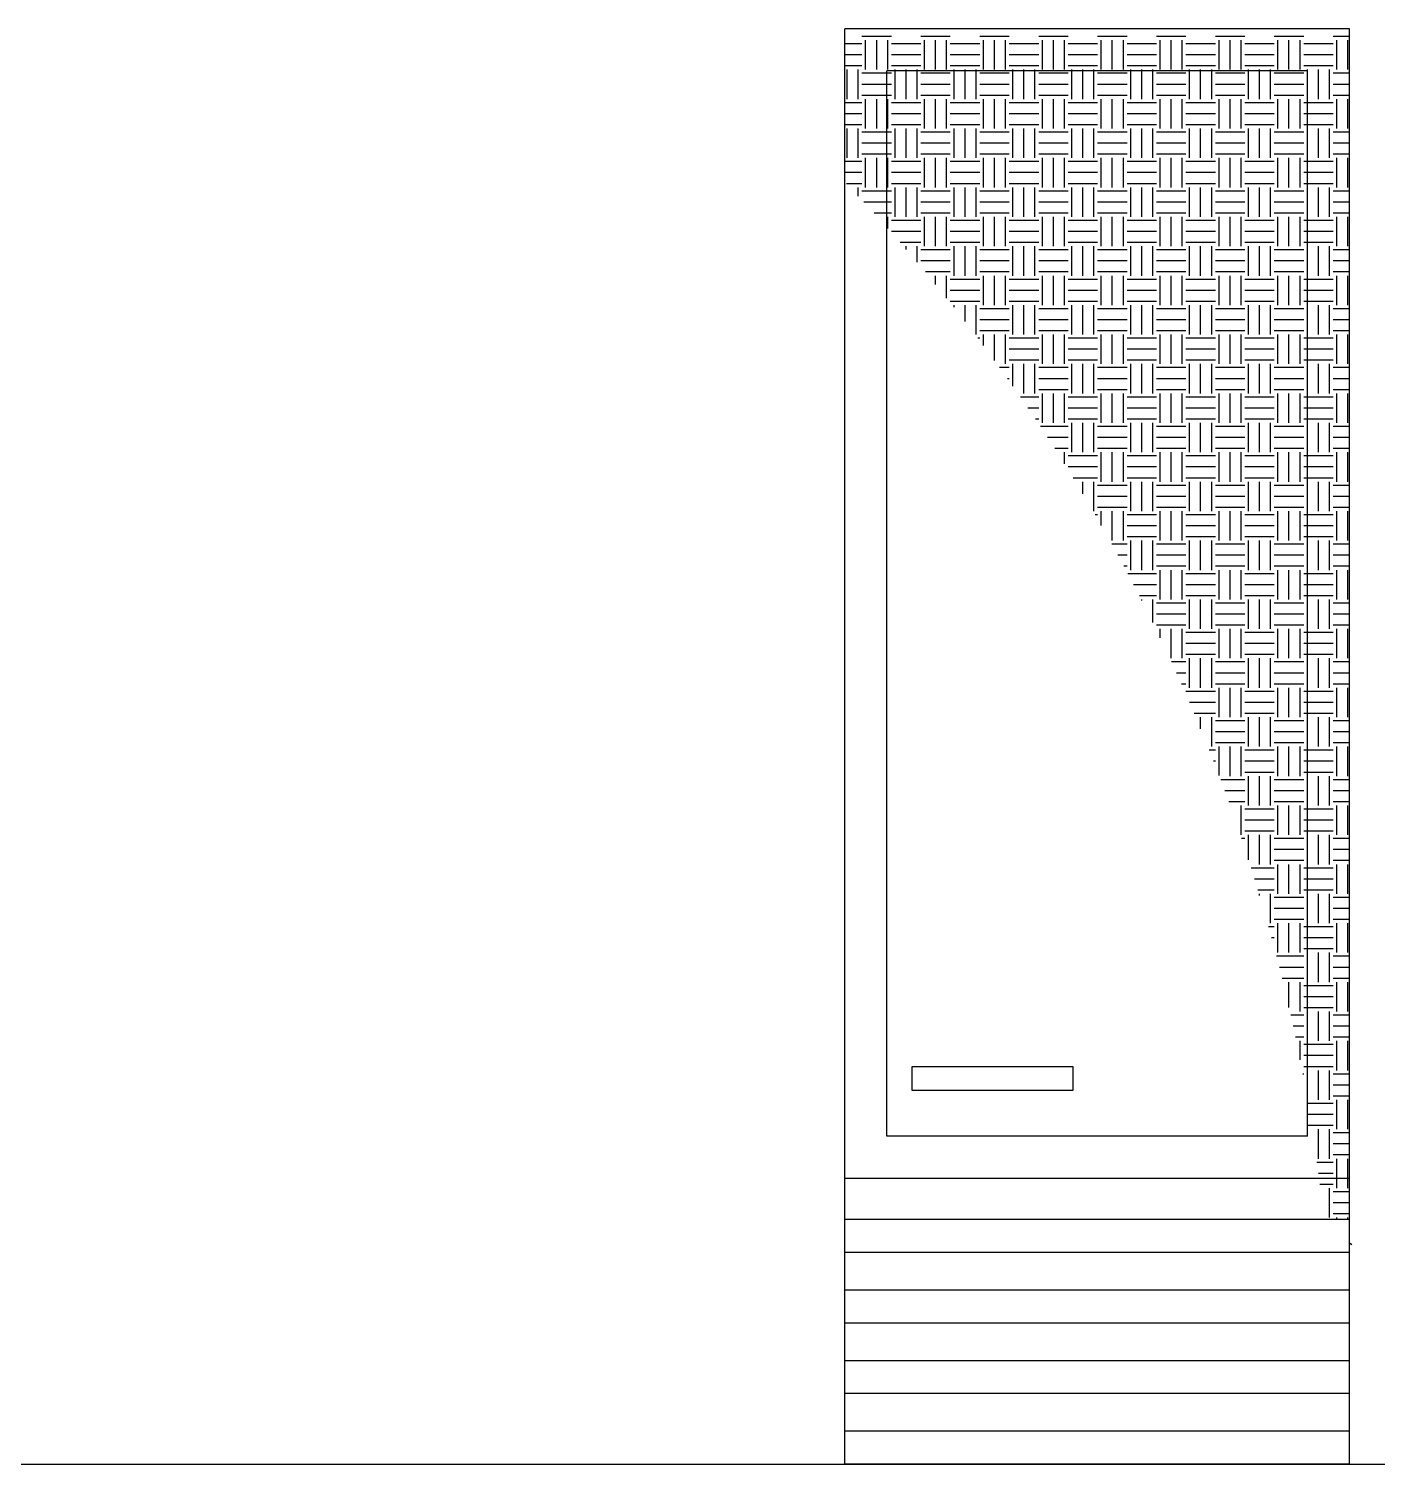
# Model space of a CAD drawing. Header units: millimetres. Extents: x 4513 to 24862, y 3359 to 11488.
# Drawn here: x 9544 to 10345, y 5880 to 6734 of the extents above; entities that cross this region are included whole.
import ezdxf

# ---------------------------------------------------------------- set-up
doc = ezdxf.new("R2010")
doc.units = ezdxf.units.MM
doc.layers.add('dwgmodels.com', color=169, linetype='Continuous')

msp = doc.modelspace()

# ---------------------------------------------------------------- linework, layer by layer
for p, q in [((10028.47, 5880.25), (10028.47, 6733.78)), ((10328.47, 6733.78), (10028.47, 6733.78)), ((10056.17, 6729.14), (10038.67, 6729.14)), ((10040.86, 6709.45), (10040.86, 6726.95)), ((10047.42, 6709.45), (10047.42, 6726.95)), ((10053.98, 6709.45), (10053.98, 6726.95)), ((10091.17, 6729.14), (10073.67, 6729.14)), ((10075.86, 6709.45), (10075.86, 6726.95)), ((10082.42, 6709.45), (10082.42, 6726.95)), ((10088.98, 6709.45), (10088.98, 6726.95)), ((10126.17, 6729.14), (10108.67, 6729.14)), ((10110.86, 6709.45), (10110.86, 6726.95)), ((10117.42, 6709.45), (10117.42, 6726.95)), ((10123.98, 6709.45), (10123.98, 6726.95)), ((10161.17, 6729.14), (10143.67, 6729.14)), ((10145.86, 6709.45), (10145.86, 6726.95)), ((10152.42, 6709.45), (10152.42, 6726.95)), ((10158.98, 6709.45), (10158.98, 6726.95)), ((10196.17, 6729.14), (10178.67, 6729.14)), ((10180.86, 6709.45), (10180.86, 6726.95)), ((10187.42, 6709.45), (10187.42, 6726.95)), ((10193.98, 6709.45), (10193.98, 6726.95)), ((10231.17, 6729.14), (10213.67, 6729.14)), ((10215.86, 6709.45), (10215.86, 6726.95)), ((10222.42, 6709.45), (10222.42, 6726.95)), ((10228.98, 6709.45), (10228.98, 6726.95)), ((10266.17, 6729.14), (10248.67, 6729.14)), ((10250.86, 6709.45), (10250.86, 6726.95)), ((10257.42, 6709.45), (10257.42, 6726.95)), ((10263.98, 6709.45), (10263.98, 6726.95)), ((10301.17, 6729.14), (10283.67, 6729.14)), ((10285.86, 6709.45), (10285.86, 6726.95)), ((10292.42, 6709.45), (10292.42, 6726.95)), ((10298.98, 6709.45), (10298.98, 6726.95)), ((10328.47, 6729.14), (10318.67, 6729.14)), ((10320.86, 6709.45), (10320.86, 6726.95)), ((10327.42, 6709.45), (10327.42, 6726.95)), ((10328.47, 5880.25), (10328.47, 6733.78)), ((10038.67, 6724.77), (10028.47, 6724.77)), ((10038.67, 6718.2), (10028.47, 6718.2)), ((10073.67, 6724.77), (10056.17, 6724.77)), ((10073.67, 6718.2), (10056.17, 6718.2)), ((10108.67, 6724.77), (10091.17, 6724.77)), ((10108.67, 6718.2), (10091.17, 6718.2)), ((10143.67, 6724.77), (10126.17, 6724.77)), ((10143.67, 6718.2), (10126.17, 6718.2)), ((10178.67, 6724.77), (10161.17, 6724.77)), ((10178.67, 6718.2), (10161.17, 6718.2)), ((10213.67, 6724.77), (10196.17, 6724.77)), ((10213.67, 6718.2), (10196.17, 6718.2)), ((10248.67, 6724.77), (10231.17, 6724.77)), ((10248.67, 6718.2), (10231.17, 6718.2)), ((10283.67, 6724.77), (10266.17, 6724.77)), ((10283.67, 6718.2), (10266.17, 6718.2)), ((10318.67, 6724.77), (10301.17, 6724.77)), ((10318.67, 6718.2), (10301.17, 6718.2)), ((10038.67, 6711.64), (10028.47, 6711.64)), ((10029.92, 6691.95), (10029.92, 6709.45)), ((10036.48, 6691.95), (10036.48, 6709.45)), ((10073.67, 6711.64), (10056.17, 6711.64)), ((10058.36, 6691.95), (10058.36, 6709.45)), ((10064.92, 6691.95), (10064.92, 6709.45)), ((10071.48, 6691.95), (10071.48, 6709.45)), ((10108.67, 6711.64), (10091.17, 6711.64)), ((10093.36, 6691.95), (10093.36, 6709.45)), ((10099.92, 6691.95), (10099.92, 6709.45)), ((10106.48, 6691.95), (10106.48, 6709.45)), ((10143.67, 6711.64), (10126.17, 6711.64)), ((10128.36, 6691.95), (10128.36, 6709.45)), ((10134.92, 6691.95), (10134.92, 6709.45)), ((10141.48, 6691.95), (10141.48, 6709.45)), ((10178.67, 6711.64), (10161.17, 6711.64)), ((10163.36, 6691.95), (10163.36, 6709.45)), ((10169.92, 6691.95), (10169.92, 6709.45)), ((10176.48, 6691.95), (10176.48, 6709.45)), ((10213.67, 6711.64), (10196.17, 6711.64)), ((10198.36, 6691.95), (10198.36, 6709.45)), ((10204.92, 6691.95), (10204.92, 6709.45)), ((10211.48, 6691.95), (10211.48, 6709.45)), ((10248.67, 6711.64), (10231.17, 6711.64)), ((10233.36, 6691.95), (10233.36, 6709.45)), ((10239.92, 6691.95), (10239.92, 6709.45)), ((10246.48, 6691.95), (10246.48, 6709.45)), ((10283.67, 6711.64), (10266.17, 6711.64)), ((10268.36, 6691.95), (10268.36, 6709.45)), ((10274.92, 6691.95), (10274.92, 6709.45)), ((10281.48, 6691.95), (10281.48, 6709.45)), ((10318.67, 6711.64), (10301.17, 6711.64)), ((10303.36, 6691.95), (10303.36, 6709.45)), ((10309.92, 6691.95), (10309.92, 6709.45)), ((10316.48, 6691.95), (10316.48, 6709.45)), ((10056.17, 6707.27), (10038.67, 6707.27)), ((10056.17, 6700.7), (10038.67, 6700.7)), ((10053.47, 6075.26), (10053.47, 6708.78)), ((10303.47, 6708.78), (10053.47, 6708.78)), ((10091.17, 6707.27), (10073.67, 6707.27)), ((10091.17, 6700.7), (10073.67, 6700.7)), ((10126.17, 6707.27), (10108.67, 6707.27)), ((10126.17, 6700.7), (10108.67, 6700.7)), ((10161.17, 6707.27), (10143.67, 6707.27)), ((10161.17, 6700.7), (10143.67, 6700.7)), ((10196.17, 6707.27), (10178.67, 6707.27)), ((10196.17, 6700.7), (10178.67, 6700.7)), ((10231.17, 6707.27), (10213.67, 6707.27)), ((10231.17, 6700.7), (10213.67, 6700.7)), ((10266.17, 6707.27), (10248.67, 6707.27)), ((10266.17, 6700.7), (10248.67, 6700.7)), ((10301.17, 6707.27), (10283.67, 6707.27)), ((10301.17, 6700.7), (10283.67, 6700.7)), ((10303.47, 6075.26), (10303.47, 6708.78)), ((10328.47, 6707.27), (10318.67, 6707.27)), ((10328.47, 6700.7), (10318.67, 6700.7)), ((10056.17, 6694.14), (10038.67, 6694.14)), ((10040.86, 6674.45), (10040.86, 6691.95)), ((10047.42, 6674.45), (10047.42, 6691.95)), ((10053.98, 6674.45), (10053.98, 6691.95)), ((10091.17, 6694.14), (10073.67, 6694.14)), ((10075.86, 6674.45), (10075.86, 6691.95)), ((10082.42, 6674.45), (10082.42, 6691.95)), ((10088.98, 6674.45), (10088.98, 6691.95)), ((10126.17, 6694.14), (10108.67, 6694.14)), ((10110.86, 6674.45), (10110.86, 6691.95)), ((10117.42, 6674.45), (10117.42, 6691.95)), ((10123.98, 6674.45), (10123.98, 6691.95)), ((10161.17, 6694.14), (10143.67, 6694.14)), ((10145.86, 6674.45), (10145.86, 6691.95)), ((10152.42, 6674.45), (10152.42, 6691.95)), ((10158.98, 6674.45), (10158.98, 6691.95)), ((10196.17, 6694.14), (10178.67, 6694.14)), ((10180.86, 6674.45), (10180.86, 6691.95)), ((10187.42, 6674.45), (10187.42, 6691.95)), ((10193.98, 6674.45), (10193.98, 6691.95)), ((10231.17, 6694.14), (10213.67, 6694.14)), ((10215.86, 6674.45), (10215.86, 6691.95)), ((10222.42, 6674.45), (10222.42, 6691.95)), ((10228.98, 6674.45), (10228.98, 6691.95)), ((10266.17, 6694.14), (10248.67, 6694.14)), ((10250.86, 6674.45), (10250.86, 6691.95)), ((10257.42, 6674.45), (10257.42, 6691.95)), ((10263.98, 6674.45), (10263.98, 6691.95)), ((10301.17, 6694.14), (10283.67, 6694.14)), ((10285.86, 6674.45), (10285.86, 6691.95)), ((10292.42, 6674.45), (10292.42, 6691.95)), ((10298.98, 6674.45), (10298.98, 6691.95)), ((10328.47, 6694.14), (10318.67, 6694.14)), ((10320.86, 6674.45), (10320.86, 6691.95)), ((10327.42, 6674.45), (10327.42, 6691.95)), ((10038.67, 6689.77), (10028.47, 6689.77)), ((10073.67, 6689.77), (10056.17, 6689.77)), ((10108.67, 6689.77), (10091.17, 6689.77)), ((10143.67, 6689.77), (10126.17, 6689.77)), ((10178.67, 6689.77), (10161.17, 6689.77)), ((10213.67, 6689.77), (10196.17, 6689.77)), ((10248.67, 6689.77), (10231.17, 6689.77)), ((10283.67, 6689.77), (10266.17, 6689.77)), ((10318.67, 6689.77), (10301.17, 6689.77)), ((10038.67, 6683.2), (10028.47, 6683.2)), ((10038.67, 6676.64), (10028.47, 6676.64)), ((10073.67, 6683.2), (10056.17, 6683.2)), ((10073.67, 6676.64), (10056.17, 6676.64)), ((10108.67, 6683.2), (10091.17, 6683.2)), ((10108.67, 6676.64), (10091.17, 6676.64)), ((10143.67, 6683.2), (10126.17, 6683.2)), ((10143.67, 6676.64), (10126.17, 6676.64)), ((10178.67, 6683.2), (10161.17, 6683.2)), ((10178.67, 6676.64), (10161.17, 6676.64)), ((10213.67, 6683.2), (10196.17, 6683.2)), ((10213.67, 6676.64), (10196.17, 6676.64)), ((10248.67, 6683.2), (10231.17, 6683.2)), ((10248.67, 6676.64), (10231.17, 6676.64)), ((10283.67, 6683.2), (10266.17, 6683.2)), ((10283.67, 6676.64), (10266.17, 6676.64)), ((10318.67, 6683.2), (10301.17, 6683.2)), ((10318.67, 6676.64), (10301.17, 6676.64)), ((10029.92, 6656.95), (10029.92, 6674.45)), ((10036.48, 6656.95), (10036.48, 6674.45)), ((10056.17, 6672.27), (10038.67, 6672.27)), ((10058.36, 6656.95), (10058.36, 6674.45)), ((10064.92, 6656.95), (10064.92, 6674.45)), ((10071.48, 6656.95), (10071.48, 6674.45)), ((10091.17, 6672.27), (10073.67, 6672.27)), ((10093.36, 6656.95), (10093.36, 6674.45)), ((10099.92, 6656.95), (10099.92, 6674.45)), ((10106.48, 6656.95), (10106.48, 6674.45)), ((10126.17, 6672.27), (10108.67, 6672.27)), ((10128.36, 6656.95), (10128.36, 6674.45)), ((10134.92, 6656.95), (10134.92, 6674.45)), ((10141.48, 6656.95), (10141.48, 6674.45)), ((10161.17, 6672.27), (10143.67, 6672.27)), ((10163.36, 6656.95), (10163.36, 6674.45)), ((10169.92, 6656.95), (10169.92, 6674.45)), ((10176.48, 6656.95), (10176.48, 6674.45)), ((10196.17, 6672.27), (10178.67, 6672.27)), ((10198.36, 6656.95), (10198.36, 6674.45)), ((10204.92, 6656.95), (10204.92, 6674.45)), ((10211.48, 6656.95), (10211.48, 6674.45)), ((10231.17, 6672.27), (10213.67, 6672.27)), ((10233.36, 6656.95), (10233.36, 6674.45)), ((10239.92, 6656.95), (10239.92, 6674.45)), ((10246.48, 6656.95), (10246.48, 6674.45)), ((10266.17, 6672.27), (10248.67, 6672.27)), ((10268.36, 6656.95), (10268.36, 6674.45)), ((10274.92, 6656.95), (10274.92, 6674.45)), ((10281.48, 6656.95), (10281.48, 6674.45)), ((10301.17, 6672.27), (10283.67, 6672.27)), ((10303.36, 6656.95), (10303.36, 6674.45)), ((10309.92, 6656.95), (10309.92, 6674.45)), ((10316.48, 6656.95), (10316.48, 6674.45)), ((10328.47, 6672.27), (10318.67, 6672.27)), ((10056.17, 6665.7), (10038.67, 6665.7)), ((10056.17, 6659.14), (10038.67, 6659.14)), ((10091.17, 6665.7), (10073.67, 6665.7)), ((10091.17, 6659.14), (10073.67, 6659.14)), ((10126.17, 6665.7), (10108.67, 6665.7)), ((10126.17, 6659.14), (10108.67, 6659.14)), ((10161.17, 6665.7), (10143.67, 6665.7)), ((10161.17, 6659.14), (10143.67, 6659.14)), ((10196.17, 6665.7), (10178.67, 6665.7)), ((10196.17, 6659.14), (10178.67, 6659.14)), ((10231.17, 6665.7), (10213.67, 6665.7)), ((10231.17, 6659.14), (10213.67, 6659.14)), ((10266.17, 6665.7), (10248.67, 6665.7)), ((10266.17, 6659.14), (10248.67, 6659.14)), ((10301.17, 6665.7), (10283.67, 6665.7)), ((10301.17, 6659.14), (10283.67, 6659.14)), ((10328.47, 6665.7), (10318.67, 6665.7)), ((10328.47, 6659.14), (10318.67, 6659.14)), ((10038.67, 6654.77), (10028.47, 6654.77)), ((10040.86, 6639.45), (10040.86, 6656.95)), ((10047.42, 6639.45), (10047.42, 6656.95)), ((10053.98, 6639.45), (10053.98, 6656.95)), ((10073.67, 6654.77), (10056.17, 6654.77)), ((10075.86, 6639.45), (10075.86, 6656.95)), ((10082.42, 6639.45), (10082.42, 6656.95)), ((10088.98, 6639.45), (10088.98, 6656.95)), ((10108.67, 6654.77), (10091.17, 6654.77)), ((10110.86, 6639.45), (10110.86, 6656.95)), ((10117.42, 6639.45), (10117.42, 6656.95)), ((10123.98, 6639.45), (10123.98, 6656.95)), ((10143.67, 6654.77), (10126.17, 6654.77)), ((10145.86, 6639.45), (10145.86, 6656.95)), ((10152.42, 6639.45), (10152.42, 6656.95)), ((10158.98, 6639.45), (10158.98, 6656.95)), ((10178.67, 6654.77), (10161.17, 6654.77)), ((10180.86, 6639.45), (10180.86, 6656.95)), ((10187.42, 6639.45), (10187.42, 6656.95)), ((10193.98, 6639.45), (10193.98, 6656.95)), ((10213.67, 6654.77), (10196.17, 6654.77)), ((10215.86, 6639.45), (10215.86, 6656.95)), ((10222.42, 6639.45), (10222.42, 6656.95)), ((10228.98, 6639.45), (10228.98, 6656.95)), ((10248.67, 6654.77), (10231.17, 6654.77)), ((10250.86, 6639.45), (10250.86, 6656.95)), ((10257.42, 6639.45), (10257.42, 6656.95)), ((10263.98, 6639.45), (10263.98, 6656.95)), ((10283.67, 6654.77), (10266.17, 6654.77)), ((10285.86, 6639.45), (10285.86, 6656.95)), ((10292.42, 6639.45), (10292.42, 6656.95)), ((10298.98, 6639.45), (10298.98, 6656.95)), ((10318.67, 6654.77), (10301.17, 6654.77)), ((10320.86, 6639.45), (10320.86, 6656.95)), ((10327.42, 6639.45), (10327.42, 6656.95)), ((10038.67, 6648.2), (10028.47, 6648.2)), ((10038.67, 6641.64), (10029.53, 6641.64)), ((10073.67, 6648.2), (10056.17, 6648.2)), ((10073.67, 6641.64), (10056.17, 6641.64)), ((10108.67, 6648.2), (10091.17, 6648.2)), ((10108.67, 6641.64), (10091.17, 6641.64)), ((10143.67, 6648.2), (10126.17, 6648.2)), ((10143.67, 6641.64), (10126.17, 6641.64)), ((10178.67, 6648.2), (10161.17, 6648.2)), ((10178.67, 6641.64), (10161.17, 6641.64)), ((10213.67, 6648.2), (10196.17, 6648.2)), ((10213.67, 6641.64), (10196.17, 6641.64)), ((10248.67, 6648.2), (10231.17, 6648.2)), ((10248.67, 6641.64), (10231.17, 6641.64)), ((10283.67, 6648.2), (10266.17, 6648.2)), ((10283.67, 6641.64), (10266.17, 6641.64)), ((10318.67, 6648.2), (10301.17, 6648.2)), ((10318.67, 6641.64), (10301.17, 6641.64)), ((10036.48, 6634.27), (10036.48, 6639.45)), ((10056.17, 6637.27), (10038.67, 6637.27)), ((10058.36, 6621.95), (10058.36, 6639.45)), ((10064.92, 6621.95), (10064.92, 6639.45)), ((10071.48, 6621.95), (10071.48, 6639.45)), ((10091.17, 6637.27), (10073.67, 6637.27)), ((10093.36, 6621.95), (10093.36, 6639.45)), ((10099.92, 6621.95), (10099.92, 6639.45)), ((10106.48, 6621.95), (10106.48, 6639.45)), ((10126.17, 6637.27), (10108.67, 6637.27)), ((10128.36, 6621.95), (10128.36, 6639.45)), ((10134.92, 6621.95), (10134.92, 6639.45)), ((10141.48, 6621.95), (10141.48, 6639.45)), ((10161.17, 6637.27), (10143.67, 6637.27)), ((10163.36, 6621.95), (10163.36, 6639.45)), ((10169.92, 6621.95), (10169.92, 6639.45)), ((10176.48, 6621.95), (10176.48, 6639.45)), ((10196.17, 6637.27), (10178.67, 6637.27)), ((10198.36, 6621.95), (10198.36, 6639.45)), ((10204.92, 6621.95), (10204.92, 6639.45)), ((10211.48, 6621.95), (10211.48, 6639.45)), ((10231.17, 6637.27), (10213.67, 6637.27)), ((10233.36, 6621.95), (10233.36, 6639.45)), ((10239.92, 6621.95), (10239.92, 6639.45)), ((10246.48, 6621.95), (10246.48, 6639.45)), ((10266.17, 6637.27), (10248.67, 6637.27)), ((10268.36, 6621.95), (10268.36, 6639.45)), ((10274.92, 6621.95), (10274.92, 6639.45)), ((10281.48, 6621.95), (10281.48, 6639.45)), ((10301.17, 6637.27), (10283.67, 6637.27)), ((10303.36, 6621.95), (10303.36, 6639.45)), ((10309.92, 6621.95), (10309.92, 6639.45)), ((10316.48, 6621.95), (10316.48, 6639.45)), ((10328.47, 6637.27), (10318.67, 6637.27)), ((10056.17, 6630.7), (10039.81, 6630.7)), ((10056.17, 6624.14), (10045.84, 6624.14)), ((10091.17, 6630.7), (10073.67, 6630.7)), ((10091.17, 6624.14), (10073.67, 6624.14)), ((10126.17, 6630.7), (10108.67, 6630.7)), ((10126.17, 6624.14), (10108.67, 6624.14)), ((10161.17, 6630.7), (10143.67, 6630.7)), ((10161.17, 6624.14), (10143.67, 6624.14)), ((10196.17, 6630.7), (10178.67, 6630.7)), ((10196.17, 6624.14), (10178.67, 6624.14)), ((10231.17, 6630.7), (10213.67, 6630.7)), ((10231.17, 6624.14), (10213.67, 6624.14)), ((10266.17, 6630.7), (10248.67, 6630.7)), ((10266.17, 6624.14), (10248.67, 6624.14)), ((10301.17, 6630.7), (10283.67, 6630.7)), ((10301.17, 6624.14), (10283.67, 6624.14)), ((10328.47, 6630.7), (10318.67, 6630.7)), ((10328.47, 6624.14), (10318.67, 6624.14)), ((10053.98, 6615.09), (10053.98, 6621.95)), ((10073.67, 6619.77), (10056.17, 6619.77)), ((10075.86, 6604.45), (10075.86, 6621.95)), ((10082.42, 6604.45), (10082.42, 6621.95)), ((10088.98, 6604.45), (10088.98, 6621.95)), ((10108.67, 6619.77), (10091.17, 6619.77)), ((10110.86, 6604.45), (10110.86, 6621.95)), ((10117.42, 6604.45), (10117.42, 6621.95)), ((10123.98, 6604.45), (10123.98, 6621.95)), ((10143.67, 6619.77), (10126.17, 6619.77)), ((10145.86, 6604.45), (10145.86, 6621.95)), ((10152.42, 6604.45), (10152.42, 6621.95)), ((10158.98, 6604.45), (10158.98, 6621.95)), ((10178.67, 6619.77), (10161.17, 6619.77)), ((10180.86, 6604.45), (10180.86, 6621.95)), ((10187.42, 6604.45), (10187.42, 6621.95)), ((10193.98, 6604.45), (10193.98, 6621.95)), ((10213.67, 6619.77), (10196.17, 6619.77)), ((10215.86, 6604.45), (10215.86, 6621.95)), ((10222.42, 6604.45), (10222.42, 6621.95)), ((10228.98, 6604.45), (10228.98, 6621.95)), ((10248.67, 6619.77), (10231.17, 6619.77)), ((10250.86, 6604.45), (10250.86, 6621.95)), ((10257.42, 6604.45), (10257.42, 6621.95)), ((10263.98, 6604.45), (10263.98, 6621.95)), ((10283.67, 6619.77), (10266.17, 6619.77)), ((10285.86, 6604.45), (10285.86, 6621.95)), ((10292.42, 6604.45), (10292.42, 6621.95)), ((10298.98, 6604.45), (10298.98, 6621.95)), ((10318.67, 6619.77), (10301.17, 6619.77)), ((10320.86, 6604.45), (10320.86, 6621.95)), ((10327.42, 6604.45), (10327.42, 6621.95)), ((10073.67, 6613.2), (10056.17, 6613.2)), ((10073.67, 6606.64), (10061.42, 6606.64)), ((10108.67, 6613.2), (10091.17, 6613.2)), ((10108.67, 6606.64), (10091.17, 6606.64)), ((10143.67, 6613.2), (10126.17, 6613.2)), ((10143.67, 6606.64), (10126.17, 6606.64)), ((10178.67, 6613.2), (10161.17, 6613.2)), ((10178.67, 6606.64), (10161.17, 6606.64)), ((10213.67, 6613.2), (10196.17, 6613.2)), ((10213.67, 6606.64), (10196.17, 6606.64)), ((10248.67, 6613.2), (10231.17, 6613.2)), ((10248.67, 6606.64), (10231.17, 6606.64)), ((10283.67, 6613.2), (10266.17, 6613.2)), ((10283.67, 6606.64), (10266.17, 6606.64)), ((10318.67, 6613.2), (10301.17, 6613.2)), ((10318.67, 6606.64), (10301.17, 6606.64)), ((10064.92, 6602.6), (10064.92, 6604.45)), ((10071.48, 6594.91), (10071.48, 6604.45)), ((10091.17, 6602.27), (10073.67, 6602.27)), ((10093.36, 6586.95), (10093.36, 6604.45)), ((10099.92, 6586.95), (10099.92, 6604.45)), ((10106.48, 6586.95), (10106.48, 6604.45)), ((10126.17, 6602.27), (10108.67, 6602.27)), ((10128.36, 6586.95), (10128.36, 6604.45)), ((10134.92, 6586.95), (10134.92, 6604.45)), ((10141.48, 6586.95), (10141.48, 6604.45)), ((10161.17, 6602.27), (10143.67, 6602.27)), ((10163.36, 6586.95), (10163.36, 6604.45)), ((10169.92, 6586.95), (10169.92, 6604.45)), ((10176.48, 6586.95), (10176.48, 6604.45)), ((10196.17, 6602.27), (10178.67, 6602.27)), ((10198.36, 6586.95), (10198.36, 6604.45)), ((10204.92, 6586.95), (10204.92, 6604.45)), ((10211.48, 6586.95), (10211.48, 6604.45)), ((10231.17, 6602.27), (10213.67, 6602.27)), ((10233.36, 6586.95), (10233.36, 6604.45)), ((10239.92, 6586.95), (10239.92, 6604.45)), ((10246.48, 6586.95), (10246.48, 6604.45)), ((10266.17, 6602.27), (10248.67, 6602.27)), ((10268.36, 6586.95), (10268.36, 6604.45)), ((10274.92, 6586.95), (10274.92, 6604.45)), ((10281.48, 6586.95), (10281.48, 6604.45)), ((10301.17, 6602.27), (10283.67, 6602.27)), ((10303.36, 6586.95), (10303.36, 6604.45)), ((10309.92, 6586.95), (10309.92, 6604.45)), ((10316.48, 6586.95), (10316.48, 6604.45)), ((10328.47, 6602.27), (10318.67, 6602.27)), ((10091.17, 6595.7), (10073.67, 6595.7)), ((10126.17, 6595.7), (10108.67, 6595.7)), ((10161.17, 6595.7), (10143.67, 6595.7)), ((10196.17, 6595.7), (10178.67, 6595.7)), ((10231.17, 6595.7), (10213.67, 6595.7)), ((10266.17, 6595.7), (10248.67, 6595.7)), ((10301.17, 6595.7), (10283.67, 6595.7)), ((10328.47, 6595.7), (10318.67, 6595.7)), ((10091.17, 6589.14), (10076.32, 6589.14)), ((10082.42, 6581.74), (10082.42, 6586.95)), ((10088.98, 6573.63), (10088.98, 6586.95)), ((10108.67, 6584.77), (10091.17, 6584.77)), ((10126.17, 6589.14), (10108.67, 6589.14)), ((10110.86, 6569.45), (10110.86, 6586.95)), ((10117.42, 6569.45), (10117.42, 6586.95)), ((10123.98, 6569.45), (10123.98, 6586.95)), ((10143.67, 6584.77), (10126.17, 6584.77)), ((10161.17, 6589.14), (10143.67, 6589.14)), ((10145.86, 6569.45), (10145.86, 6586.95)), ((10152.42, 6569.45), (10152.42, 6586.95)), ((10158.98, 6569.45), (10158.98, 6586.95)), ((10178.67, 6584.77), (10161.17, 6584.77)), ((10196.17, 6589.14), (10178.67, 6589.14)), ((10180.86, 6569.45), (10180.86, 6586.95)), ((10187.42, 6569.45), (10187.42, 6586.95)), ((10193.98, 6569.45), (10193.98, 6586.95)), ((10213.67, 6584.77), (10196.17, 6584.77)), ((10231.17, 6589.14), (10213.67, 6589.14)), ((10215.86, 6569.45), (10215.86, 6586.95)), ((10222.42, 6569.45), (10222.42, 6586.95)), ((10228.98, 6569.45), (10228.98, 6586.95)), ((10248.67, 6584.77), (10231.17, 6584.77)), ((10266.17, 6589.14), (10248.67, 6589.14)), ((10250.86, 6569.45), (10250.86, 6586.95)), ((10257.42, 6569.45), (10257.42, 6586.95)), ((10263.98, 6569.45), (10263.98, 6586.95)), ((10283.67, 6584.77), (10266.17, 6584.77)), ((10301.17, 6589.14), (10283.67, 6589.14)), ((10285.86, 6569.45), (10285.86, 6586.95)), ((10292.42, 6569.45), (10292.42, 6586.95)), ((10298.98, 6569.45), (10298.98, 6586.95)), ((10318.67, 6584.77), (10301.17, 6584.77)), ((10328.47, 6589.14), (10318.67, 6589.14)), ((10320.86, 6569.45), (10320.86, 6586.95)), ((10327.42, 6569.45), (10327.42, 6586.95)), ((10108.67, 6578.2), (10091.17, 6578.2)), ((10143.67, 6578.2), (10126.17, 6578.2)), ((10178.67, 6578.2), (10161.17, 6578.2)), ((10213.67, 6578.2), (10196.17, 6578.2)), ((10248.67, 6578.2), (10231.17, 6578.2)), ((10283.67, 6578.2), (10266.17, 6578.2)), ((10318.67, 6578.2), (10301.17, 6578.2)), ((10108.67, 6571.64), (10091.17, 6571.64)), ((10093.36, 6568.13), (10093.36, 6569.45)), ((10099.92, 6559.73), (10099.92, 6569.45)), ((10106.48, 6551.95), (10106.48, 6569.45)), ((10126.17, 6567.27), (10108.67, 6567.27)), ((10143.67, 6571.64), (10126.17, 6571.64)), ((10128.36, 6551.95), (10128.36, 6569.45)), ((10134.92, 6551.95), (10134.92, 6569.45)), ((10141.48, 6551.95), (10141.48, 6569.45)), ((10161.17, 6567.27), (10143.67, 6567.27)), ((10178.67, 6571.64), (10161.17, 6571.64)), ((10163.36, 6551.95), (10163.36, 6569.45)), ((10169.92, 6551.95), (10169.92, 6569.45)), ((10176.48, 6551.95), (10176.48, 6569.45)), ((10196.17, 6567.27), (10178.67, 6567.27)), ((10213.67, 6571.64), (10196.17, 6571.64)), ((10198.36, 6551.95), (10198.36, 6569.45)), ((10204.92, 6551.95), (10204.92, 6569.45)), ((10211.48, 6551.95), (10211.48, 6569.45)), ((10231.17, 6567.27), (10213.67, 6567.27)), ((10248.67, 6571.64), (10231.17, 6571.64)), ((10233.36, 6551.95), (10233.36, 6569.45)), ((10239.92, 6551.95), (10239.92, 6569.45)), ((10246.48, 6551.95), (10246.48, 6569.45)), ((10266.17, 6567.27), (10248.67, 6567.27)), ((10283.67, 6571.64), (10266.17, 6571.64)), ((10268.36, 6551.95), (10268.36, 6569.45)), ((10274.92, 6551.95), (10274.92, 6569.45)), ((10281.48, 6551.95), (10281.48, 6569.45)), ((10301.17, 6567.27), (10283.67, 6567.27)), ((10318.67, 6571.64), (10301.17, 6571.64)), ((10303.36, 6551.95), (10303.36, 6569.45)), ((10309.92, 6551.95), (10309.92, 6569.45)), ((10316.48, 6551.95), (10316.48, 6569.45)), ((10328.47, 6567.27), (10318.67, 6567.27)), ((10126.17, 6560.7), (10108.67, 6560.7)), ((10161.17, 6560.7), (10143.67, 6560.7)), ((10196.17, 6560.7), (10178.67, 6560.7)), ((10231.17, 6560.7), (10213.67, 6560.7)), ((10266.17, 6560.7), (10248.67, 6560.7)), ((10301.17, 6560.7), (10283.67, 6560.7)), ((10328.47, 6560.7), (10318.67, 6560.7)), ((10108.67, 6549.77), (10107.54, 6549.77)), ((10126.17, 6554.14), (10108.67, 6554.14)), ((10110.86, 6545.34), (10110.86, 6551.95)), ((10117.42, 6536.44), (10117.42, 6551.95)), ((10123.98, 6534.45), (10123.98, 6551.95)), ((10143.67, 6549.77), (10126.17, 6549.77)), ((10161.17, 6554.14), (10143.67, 6554.14)), ((10145.86, 6534.45), (10145.86, 6551.95)), ((10152.42, 6534.45), (10152.42, 6551.95)), ((10158.98, 6534.45), (10158.98, 6551.95)), ((10178.67, 6549.77), (10161.17, 6549.77)), ((10196.17, 6554.14), (10178.67, 6554.14)), ((10180.86, 6534.45), (10180.86, 6551.95)), ((10187.42, 6534.45), (10187.42, 6551.95)), ((10193.98, 6534.45), (10193.98, 6551.95)), ((10213.67, 6549.77), (10196.17, 6549.77)), ((10231.17, 6554.14), (10213.67, 6554.14)), ((10215.86, 6534.45), (10215.86, 6551.95)), ((10222.42, 6534.45), (10222.42, 6551.95)), ((10228.98, 6534.45), (10228.98, 6551.95)), ((10248.67, 6549.77), (10231.17, 6549.77)), ((10266.17, 6554.14), (10248.67, 6554.14)), ((10250.86, 6534.45), (10250.86, 6551.95)), ((10257.42, 6534.45), (10257.42, 6551.95)), ((10263.98, 6534.45), (10263.98, 6551.95)), ((10283.67, 6549.77), (10266.17, 6549.77)), ((10301.17, 6554.14), (10283.67, 6554.14)), ((10285.86, 6534.45), (10285.86, 6551.95)), ((10292.42, 6534.45), (10292.42, 6551.95)), ((10298.98, 6534.45), (10298.98, 6551.95)), ((10318.67, 6549.77), (10301.17, 6549.77)), ((10328.47, 6554.14), (10318.67, 6554.14)), ((10320.86, 6534.45), (10320.86, 6551.95)), ((10327.42, 6534.45), (10327.42, 6551.95)), ((10143.67, 6543.2), (10126.17, 6543.2)), ((10178.67, 6543.2), (10161.17, 6543.2)), ((10213.67, 6543.2), (10196.17, 6543.2)), ((10248.67, 6543.2), (10231.17, 6543.2)), ((10283.67, 6543.2), (10266.17, 6543.2)), ((10318.67, 6543.2), (10301.17, 6543.2)), ((10126.17, 6532.27), (10120.46, 6532.27)), ((10143.67, 6536.64), (10126.17, 6536.64)), ((10128.36, 6521.17), (10128.36, 6534.45)), ((10134.92, 6516.95), (10134.92, 6534.45)), ((10141.48, 6516.95), (10141.48, 6534.45)), ((10161.17, 6532.27), (10143.67, 6532.27)), ((10178.67, 6536.64), (10161.17, 6536.64)), ((10163.36, 6516.95), (10163.36, 6534.45)), ((10169.92, 6516.95), (10169.92, 6534.45)), ((10176.48, 6516.95), (10176.48, 6534.45)), ((10196.17, 6532.27), (10178.67, 6532.27)), ((10213.67, 6536.64), (10196.17, 6536.64)), ((10198.36, 6516.95), (10198.36, 6534.45)), ((10204.92, 6516.95), (10204.92, 6534.45)), ((10211.48, 6516.95), (10211.48, 6534.45)), ((10231.17, 6532.27), (10213.67, 6532.27)), ((10248.67, 6536.64), (10231.17, 6536.64)), ((10233.36, 6516.95), (10233.36, 6534.45)), ((10239.92, 6516.95), (10239.92, 6534.45)), ((10246.48, 6516.95), (10246.48, 6534.45)), ((10266.17, 6532.27), (10248.67, 6532.27)), ((10283.67, 6536.64), (10266.17, 6536.64)), ((10268.36, 6516.95), (10268.36, 6534.45)), ((10274.92, 6516.95), (10274.92, 6534.45)), ((10281.48, 6516.95), (10281.48, 6534.45)), ((10301.17, 6532.27), (10283.67, 6532.27)), ((10318.67, 6536.64), (10301.17, 6536.64)), ((10303.36, 6516.95), (10303.36, 6534.45)), ((10309.92, 6516.95), (10309.92, 6534.45)), ((10316.48, 6516.95), (10316.48, 6534.45)), ((10328.47, 6532.27), (10318.67, 6532.27)), ((10126.17, 6525.7), (10125.16, 6525.7)), ((10161.17, 6525.7), (10143.67, 6525.7)), ((10196.17, 6525.7), (10178.67, 6525.7)), ((10231.17, 6525.7), (10213.67, 6525.7)), ((10266.17, 6525.7), (10248.67, 6525.7)), ((10301.17, 6525.7), (10283.67, 6525.7)), ((10328.47, 6525.7), (10318.67, 6525.7)), ((10143.67, 6514.77), (10132.82, 6514.77)), ((10161.17, 6519.14), (10143.67, 6519.14)), ((10145.86, 6499.45), (10145.86, 6516.95)), ((10152.42, 6499.45), (10152.42, 6516.95)), ((10158.98, 6499.45), (10158.98, 6516.95)), ((10178.67, 6514.77), (10161.17, 6514.77)), ((10196.17, 6519.14), (10178.67, 6519.14)), ((10180.86, 6499.45), (10180.86, 6516.95)), ((10187.42, 6499.45), (10187.42, 6516.95)), ((10193.98, 6499.45), (10193.98, 6516.95)), ((10213.67, 6514.77), (10196.17, 6514.77)), ((10231.17, 6519.14), (10213.67, 6519.14)), ((10215.86, 6499.45), (10215.86, 6516.95)), ((10222.42, 6499.45), (10222.42, 6516.95)), ((10228.98, 6499.45), (10228.98, 6516.95)), ((10248.67, 6514.77), (10231.17, 6514.77)), ((10266.17, 6519.14), (10248.67, 6519.14)), ((10250.86, 6499.45), (10250.86, 6516.95)), ((10257.42, 6499.45), (10257.42, 6516.95)), ((10263.98, 6499.45), (10263.98, 6516.95)), ((10283.67, 6514.77), (10266.17, 6514.77)), ((10301.17, 6519.14), (10283.67, 6519.14)), ((10285.86, 6499.45), (10285.86, 6516.95)), ((10292.42, 6499.45), (10292.42, 6516.95)), ((10298.98, 6499.45), (10298.98, 6516.95)), ((10318.67, 6514.77), (10301.17, 6514.77)), ((10328.47, 6519.14), (10318.67, 6519.14)), ((10320.86, 6499.45), (10320.86, 6516.95)), ((10327.42, 6499.45), (10327.42, 6516.95)), ((10143.67, 6508.2), (10137.32, 6508.2)), ((10178.67, 6508.2), (10161.17, 6508.2)), ((10213.67, 6508.2), (10196.17, 6508.2)), ((10248.67, 6508.2), (10231.17, 6508.2)), ((10283.67, 6508.2), (10266.17, 6508.2)), ((10318.67, 6508.2), (10301.17, 6508.2)), ((10143.67, 6501.64), (10141.75, 6501.64)), ((10161.17, 6497.27), (10144.67, 6497.27)), ((10178.67, 6501.64), (10161.17, 6501.64)), ((10163.36, 6481.95), (10163.36, 6499.45)), ((10169.92, 6481.95), (10169.92, 6499.45)), ((10176.48, 6481.95), (10176.48, 6499.45)), ((10196.17, 6497.27), (10178.67, 6497.27)), ((10213.67, 6501.64), (10196.17, 6501.64)), ((10198.36, 6481.95), (10198.36, 6499.45)), ((10204.92, 6481.95), (10204.92, 6499.45)), ((10211.48, 6481.95), (10211.48, 6499.45)), ((10231.17, 6497.27), (10213.67, 6497.27)), ((10248.67, 6501.64), (10231.17, 6501.64)), ((10233.36, 6481.95), (10233.36, 6499.45)), ((10239.92, 6481.95), (10239.92, 6499.45)), ((10246.48, 6481.95), (10246.48, 6499.45)), ((10266.17, 6497.27), (10248.67, 6497.27)), ((10283.67, 6501.64), (10266.17, 6501.64)), ((10268.36, 6481.95), (10268.36, 6499.45)), ((10274.92, 6481.95), (10274.92, 6499.45)), ((10281.48, 6481.95), (10281.48, 6499.45)), ((10301.17, 6497.27), (10283.67, 6497.27)), ((10318.67, 6501.64), (10301.17, 6501.64)), ((10303.36, 6481.95), (10303.36, 6499.45)), ((10309.92, 6481.95), (10309.92, 6499.45)), ((10316.48, 6481.95), (10316.48, 6499.45)), ((10328.47, 6497.27), (10318.67, 6497.27)), ((10161.17, 6490.7), (10148.97, 6490.7)), ((10196.17, 6490.7), (10178.67, 6490.7)), ((10231.17, 6490.7), (10213.67, 6490.7)), ((10266.17, 6490.7), (10248.67, 6490.7)), ((10301.17, 6490.7), (10283.67, 6490.7)), ((10328.47, 6490.7), (10318.67, 6490.7)), ((10161.17, 6484.14), (10153.21, 6484.14)), ((10158.98, 6475.03), (10158.98, 6481.95)), ((10178.67, 6479.77), (10161.17, 6479.77)), ((10196.17, 6484.14), (10178.67, 6484.14)), ((10180.86, 6464.45), (10180.86, 6481.95)), ((10187.42, 6464.45), (10187.42, 6481.95)), ((10193.98, 6464.45), (10193.98, 6481.95)), ((10213.67, 6479.77), (10196.17, 6479.77)), ((10231.17, 6484.14), (10213.67, 6484.14)), ((10215.86, 6464.45), (10215.86, 6481.95)), ((10222.42, 6464.45), (10222.42, 6481.95)), ((10228.98, 6464.45), (10228.98, 6481.95)), ((10248.67, 6479.77), (10231.17, 6479.77)), ((10266.17, 6484.14), (10248.67, 6484.14)), ((10250.86, 6464.45), (10250.86, 6481.95)), ((10257.42, 6464.45), (10257.42, 6481.95)), ((10263.98, 6464.45), (10263.98, 6481.95)), ((10283.67, 6479.77), (10266.17, 6479.77)), ((10301.17, 6484.14), (10283.67, 6484.14)), ((10285.86, 6464.45), (10285.86, 6481.95)), ((10292.42, 6464.45), (10292.42, 6481.95)), ((10298.98, 6464.45), (10298.98, 6481.95)), ((10318.67, 6479.77), (10301.17, 6479.77)), ((10328.47, 6484.14), (10318.67, 6484.14)), ((10320.86, 6464.45), (10320.86, 6481.95)), ((10327.42, 6464.45), (10327.42, 6481.95)), ((10178.67, 6473.2), (10161.17, 6473.2)), ((10213.67, 6473.2), (10196.17, 6473.2)), ((10248.67, 6473.2), (10231.17, 6473.2)), ((10283.67, 6473.2), (10266.17, 6473.2)), ((10318.67, 6473.2), (10301.17, 6473.2)), ((10178.67, 6466.64), (10164.18, 6466.64)), ((10169.92, 6457.17), (10169.92, 6464.45)), ((10176.48, 6446.95), (10176.48, 6464.45)), ((10196.17, 6462.27), (10178.67, 6462.27)), ((10213.67, 6466.64), (10196.17, 6466.64)), ((10198.36, 6446.95), (10198.36, 6464.45)), ((10204.92, 6446.95), (10204.92, 6464.45)), ((10211.48, 6446.95), (10211.48, 6464.45)), ((10231.17, 6462.27), (10213.67, 6462.27)), ((10248.67, 6466.64), (10231.17, 6466.64)), ((10233.36, 6446.95), (10233.36, 6464.45)), ((10239.92, 6446.95), (10239.92, 6464.45)), ((10246.48, 6446.95), (10246.48, 6464.45)), ((10266.17, 6462.27), (10248.67, 6462.27)), ((10283.67, 6466.64), (10266.17, 6466.64)), ((10268.36, 6446.95), (10268.36, 6464.45)), ((10274.92, 6446.95), (10274.92, 6464.45)), ((10281.48, 6446.95), (10281.48, 6464.45)), ((10301.17, 6462.27), (10283.67, 6462.27)), ((10318.67, 6466.64), (10301.17, 6466.64)), ((10303.36, 6446.95), (10303.36, 6464.45)), ((10309.92, 6446.95), (10309.92, 6464.45)), ((10316.48, 6446.95), (10316.48, 6464.45)), ((10328.47, 6462.27), (10318.67, 6462.27)), ((10196.17, 6455.7), (10178.67, 6455.7)), ((10231.17, 6455.7), (10213.67, 6455.7)), ((10266.17, 6455.7), (10248.67, 6455.7)), ((10301.17, 6455.7), (10283.67, 6455.7)), ((10328.47, 6455.7), (10318.67, 6455.7)), ((10178.67, 6444.77), (10177.23, 6444.77)), ((10196.17, 6449.14), (10178.67, 6449.14)), ((10180.86, 6438.46), (10180.86, 6446.95)), ((10187.42, 6429.45), (10187.42, 6446.95)), ((10193.98, 6429.45), (10193.98, 6446.95)), ((10213.67, 6444.77), (10196.17, 6444.77)), ((10231.17, 6449.14), (10213.67, 6449.14)), ((10215.86, 6429.45), (10215.86, 6446.95)), ((10222.42, 6429.45), (10222.42, 6446.95)), ((10228.98, 6429.45), (10228.98, 6446.95)), ((10248.67, 6444.77), (10231.17, 6444.77)), ((10266.17, 6449.14), (10248.67, 6449.14)), ((10250.86, 6429.45), (10250.86, 6446.95)), ((10257.42, 6429.45), (10257.42, 6446.95)), ((10263.98, 6429.45), (10263.98, 6446.95)), ((10283.67, 6444.77), (10266.17, 6444.77)), ((10301.17, 6449.14), (10283.67, 6449.14)), ((10285.86, 6429.45), (10285.86, 6446.95)), ((10292.42, 6429.45), (10292.42, 6446.95)), ((10298.98, 6429.45), (10298.98, 6446.95)), ((10318.67, 6444.77), (10301.17, 6444.77)), ((10328.47, 6449.14), (10318.67, 6449.14)), ((10320.86, 6429.45), (10320.86, 6446.95)), ((10327.42, 6429.45), (10327.42, 6446.95)), ((10213.67, 6438.2), (10196.17, 6438.2)), ((10248.67, 6438.2), (10231.17, 6438.2)), ((10283.67, 6438.2), (10266.17, 6438.2)), ((10318.67, 6438.2), (10301.17, 6438.2)), ((10196.17, 6427.27), (10187.16, 6427.27)), ((10213.67, 6431.64), (10196.17, 6431.64)), ((10198.36, 6411.95), (10198.36, 6429.45)), ((10204.92, 6411.95), (10204.92, 6429.45)), ((10211.48, 6411.95), (10211.48, 6429.45)), ((10231.17, 6427.27), (10213.67, 6427.27)), ((10248.67, 6431.64), (10231.17, 6431.64)), ((10233.36, 6411.95), (10233.36, 6429.45)), ((10239.92, 6411.95), (10239.92, 6429.45)), ((10246.48, 6411.95), (10246.48, 6429.45)), ((10266.17, 6427.27), (10248.67, 6427.27)), ((10283.67, 6431.64), (10266.17, 6431.64)), ((10268.36, 6411.95), (10268.36, 6429.45)), ((10274.92, 6411.95), (10274.92, 6429.45)), ((10281.48, 6411.95), (10281.48, 6429.45)), ((10301.17, 6427.27), (10283.67, 6427.27)), ((10318.67, 6431.64), (10301.17, 6431.64)), ((10303.36, 6411.95), (10303.36, 6429.45)), ((10309.92, 6411.95), (10309.92, 6429.45)), ((10316.48, 6411.95), (10316.48, 6429.45)), ((10328.47, 6427.27), (10318.67, 6427.27)), ((10196.17, 6420.7), (10190.77, 6420.7)), ((10231.17, 6420.7), (10213.67, 6420.7)), ((10266.17, 6420.7), (10248.67, 6420.7)), ((10301.17, 6420.7), (10283.67, 6420.7)), ((10328.47, 6420.7), (10318.67, 6420.7)), ((10196.17, 6414.14), (10194.32, 6414.14)), ((10231.17, 6414.14), (10213.67, 6414.14)), ((10215.86, 6394.45), (10215.86, 6411.95)), ((10222.42, 6394.45), (10222.42, 6411.95)), ((10228.98, 6394.45), (10228.98, 6411.95)), ((10266.17, 6414.14), (10248.67, 6414.14)), ((10250.86, 6394.45), (10250.86, 6411.95)), ((10257.42, 6394.45), (10257.42, 6411.95)), ((10263.98, 6394.45), (10263.98, 6411.95)), ((10301.17, 6414.14), (10283.67, 6414.14)), ((10285.86, 6394.45), (10285.86, 6411.95)), ((10292.42, 6394.45), (10292.42, 6411.95)), ((10298.98, 6394.45), (10298.98, 6411.95)), ((10328.47, 6414.14), (10318.67, 6414.14)), ((10320.86, 6394.45), (10320.86, 6411.95)), ((10327.42, 6394.45), (10327.42, 6411.95)), ((10213.67, 6409.77), (10196.65, 6409.77)), ((10213.67, 6403.2), (10200.1, 6403.2)), ((10248.67, 6409.77), (10231.17, 6409.77)), ((10248.67, 6403.2), (10231.17, 6403.2)), ((10283.67, 6409.77), (10266.17, 6409.77)), ((10283.67, 6403.2), (10266.17, 6403.2)), ((10318.67, 6409.77), (10301.17, 6409.77)), ((10318.67, 6403.2), (10301.17, 6403.2)), ((10213.67, 6396.64), (10203.49, 6396.64)), ((10204.92, 6393.84), (10204.92, 6394.45)), ((10211.48, 6380.7), (10211.48, 6394.45)), ((10248.67, 6396.64), (10231.17, 6396.64)), ((10233.36, 6376.95), (10233.36, 6394.45)), ((10239.92, 6376.95), (10239.92, 6394.45)), ((10246.48, 6376.95), (10246.48, 6394.45)), ((10283.67, 6396.64), (10266.17, 6396.64)), ((10268.36, 6376.95), (10268.36, 6394.45)), ((10274.92, 6376.95), (10274.92, 6394.45)), ((10281.48, 6376.95), (10281.48, 6394.45)), ((10318.67, 6396.64), (10301.17, 6396.64)), ((10303.36, 6376.95), (10303.36, 6394.45)), ((10309.92, 6376.95), (10309.92, 6394.45)), ((10316.48, 6376.95), (10316.48, 6394.45)), ((10231.17, 6392.27), (10213.67, 6392.27)), ((10231.17, 6385.7), (10213.67, 6385.7)), ((10266.17, 6392.27), (10248.67, 6392.27)), ((10266.17, 6385.7), (10248.67, 6385.7)), ((10301.17, 6392.27), (10283.67, 6392.27)), ((10301.17, 6385.7), (10283.67, 6385.7)), ((10328.47, 6392.27), (10318.67, 6392.27)), ((10328.47, 6385.7), (10318.67, 6385.7)), ((10231.17, 6379.14), (10213.67, 6379.14)), ((10215.86, 6371.67), (10215.86, 6376.95)), ((10222.42, 6359.45), (10222.42, 6376.95)), ((10228.98, 6359.45), (10228.98, 6376.95)), ((10266.17, 6379.14), (10248.67, 6379.14)), ((10250.86, 6359.45), (10250.86, 6376.95)), ((10257.42, 6359.45), (10257.42, 6376.95)), ((10263.98, 6359.45), (10263.98, 6376.95)), ((10301.17, 6379.14), (10283.67, 6379.14)), ((10285.86, 6359.45), (10285.86, 6376.95)), ((10292.42, 6359.45), (10292.42, 6376.95)), ((10298.98, 6359.45), (10298.98, 6376.95)), ((10328.47, 6379.14), (10318.67, 6379.14)), ((10320.86, 6359.45), (10320.86, 6376.95)), ((10327.42, 6359.45), (10327.42, 6376.95)), ((10248.67, 6374.77), (10231.17, 6374.77)), ((10248.67, 6368.2), (10231.17, 6368.2)), ((10283.67, 6374.77), (10266.17, 6374.77)), ((10283.67, 6368.2), (10266.17, 6368.2)), ((10318.67, 6374.77), (10301.17, 6374.77)), ((10318.67, 6368.2), (10301.17, 6368.2)), ((10248.67, 6361.64), (10231.17, 6361.64)), ((10233.36, 6341.95), (10233.36, 6359.45)), ((10239.92, 6341.95), (10239.92, 6359.45)), ((10246.48, 6341.95), (10246.48, 6359.45)), ((10283.67, 6361.64), (10266.17, 6361.64)), ((10268.36, 6341.95), (10268.36, 6359.45)), ((10274.92, 6341.95), (10274.92, 6359.45)), ((10281.48, 6341.95), (10281.48, 6359.45)), ((10318.67, 6361.64), (10301.17, 6361.64)), ((10303.36, 6341.95), (10303.36, 6359.45)), ((10309.92, 6341.95), (10309.92, 6359.45)), ((10316.48, 6341.95), (10316.48, 6359.45)), ((10231.17, 6357.27), (10222.63, 6357.27)), ((10231.17, 6350.7), (10225.62, 6350.7)), ((10266.17, 6357.27), (10248.67, 6357.27)), ((10266.17, 6350.7), (10248.67, 6350.7)), ((10301.17, 6357.27), (10283.67, 6357.27)), ((10301.17, 6350.7), (10283.67, 6350.7)), ((10328.47, 6357.27), (10318.67, 6357.27)), ((10328.47, 6350.7), (10318.67, 6350.7)), ((10231.17, 6344.14), (10228.56, 6344.14)), ((10266.17, 6344.14), (10248.67, 6344.14)), ((10250.86, 6324.45), (10250.86, 6341.95)), ((10257.42, 6324.45), (10257.42, 6341.95)), ((10263.98, 6324.45), (10263.98, 6341.95)), ((10301.17, 6344.14), (10283.67, 6344.14)), ((10285.86, 6324.45), (10285.86, 6341.95)), ((10292.42, 6324.45), (10292.42, 6341.95)), ((10298.98, 6324.45), (10298.98, 6341.95)), ((10328.47, 6344.14), (10318.67, 6344.14)), ((10320.86, 6324.45), (10320.86, 6341.95)), ((10327.42, 6324.45), (10327.42, 6341.95)), ((10248.67, 6339.77), (10231.17, 6339.77)), ((10283.67, 6339.77), (10266.17, 6339.77)), ((10318.67, 6339.77), (10301.17, 6339.77)), ((10248.67, 6333.2), (10233.34, 6333.2)), ((10248.67, 6326.64), (10236.13, 6326.64)), ((10283.67, 6333.2), (10266.17, 6333.2)), ((10283.67, 6326.64), (10266.17, 6326.64)), ((10318.67, 6333.2), (10301.17, 6333.2)), ((10318.67, 6326.64), (10301.17, 6326.64)), ((10239.92, 6317.54), (10239.92, 6324.45)), ((10246.48, 6306.95), (10246.48, 6324.45)), ((10266.17, 6322.27), (10248.67, 6322.27)), ((10268.36, 6306.95), (10268.36, 6324.45)), ((10274.92, 6306.95), (10274.92, 6324.45)), ((10281.48, 6306.95), (10281.48, 6324.45)), ((10301.17, 6322.27), (10283.67, 6322.27)), ((10303.36, 6306.95), (10303.36, 6324.45)), ((10309.92, 6306.95), (10309.92, 6324.45)), ((10316.48, 6306.95), (10316.48, 6324.45)), ((10328.47, 6322.27), (10318.67, 6322.27)), ((10266.17, 6315.7), (10248.67, 6315.7)), ((10266.17, 6309.14), (10248.67, 6309.14)), ((10301.17, 6315.7), (10283.67, 6315.7)), ((10301.17, 6309.14), (10283.67, 6309.14)), ((10328.47, 6315.7), (10318.67, 6315.7)), ((10328.47, 6309.14), (10318.67, 6309.14)), ((10248.67, 6304.77), (10245.08, 6304.77)), ((10250.86, 6289.81), (10250.86, 6306.95)), ((10257.42, 6289.45), (10257.42, 6306.95)), ((10263.98, 6289.45), (10263.98, 6306.95)), ((10283.67, 6304.77), (10266.17, 6304.77)), ((10285.86, 6289.45), (10285.86, 6306.95)), ((10292.42, 6289.45), (10292.42, 6306.95)), ((10298.98, 6289.45), (10298.98, 6306.95)), ((10318.67, 6304.77), (10301.17, 6304.77)), ((10320.86, 6289.45), (10320.86, 6306.95)), ((10327.42, 6289.45), (10327.42, 6306.95)), ((10248.67, 6298.2), (10247.65, 6298.2)), ((10283.67, 6298.2), (10266.17, 6298.2)), ((10283.67, 6291.64), (10266.17, 6291.64)), ((10318.67, 6298.2), (10301.17, 6298.2)), ((10318.67, 6291.64), (10301.17, 6291.64)), ((10266.17, 6287.27), (10251.82, 6287.27)), ((10268.36, 6271.95), (10268.36, 6289.45)), ((10274.92, 6271.95), (10274.92, 6289.45)), ((10281.48, 6271.95), (10281.48, 6289.45)), ((10301.17, 6287.27), (10283.67, 6287.27)), ((10303.36, 6271.95), (10303.36, 6289.45)), ((10309.92, 6271.95), (10309.92, 6289.45)), ((10316.48, 6271.95), (10316.48, 6289.45)), ((10328.47, 6287.27), (10318.67, 6287.27)), ((10266.17, 6280.7), (10254.26, 6280.7)), ((10266.17, 6274.14), (10256.64, 6274.14)), ((10301.17, 6280.7), (10283.67, 6280.7)), ((10301.17, 6274.14), (10283.67, 6274.14)), ((10328.47, 6280.7), (10318.67, 6280.7)), ((10328.47, 6274.14), (10318.67, 6274.14)), ((10263.98, 6254.45), (10263.98, 6271.95)), ((10283.67, 6269.77), (10266.17, 6269.77)), ((10285.86, 6254.45), (10285.86, 6271.95)), ((10292.42, 6254.45), (10292.42, 6271.95)), ((10298.98, 6254.45), (10298.98, 6271.95)), ((10318.67, 6269.77), (10301.17, 6269.77)), ((10320.86, 6254.45), (10320.86, 6271.95)), ((10327.42, 6254.45), (10327.42, 6271.95)), ((10283.67, 6263.2), (10266.17, 6263.2)), ((10283.67, 6256.64), (10266.17, 6256.64)), ((10318.67, 6263.2), (10301.17, 6263.2)), ((10318.67, 6256.64), (10301.17, 6256.64)), ((10266.17, 6252.27), (10264.24, 6252.27)), ((10268.36, 6239.72), (10268.36, 6254.45)), ((10274.92, 6236.95), (10274.92, 6254.45)), ((10281.48, 6236.95), (10281.48, 6254.45)), ((10301.17, 6252.27), (10283.67, 6252.27)), ((10303.36, 6236.95), (10303.36, 6254.45)), ((10309.92, 6236.95), (10309.92, 6254.45)), ((10316.48, 6236.95), (10316.48, 6254.45)), ((10328.47, 6252.27), (10318.67, 6252.27)), ((10301.17, 6245.7), (10283.67, 6245.7)), ((10328.47, 6245.7), (10318.67, 6245.7)), ((10283.67, 6234.77), (10269.94, 6234.77)), ((10301.17, 6239.14), (10283.67, 6239.14)), ((10285.86, 6219.45), (10285.86, 6236.95)), ((10292.42, 6219.45), (10292.42, 6236.95)), ((10298.98, 6219.45), (10298.98, 6236.95)), ((10318.67, 6234.77), (10301.17, 6234.77)), ((10328.47, 6239.14), (10318.67, 6239.14)), ((10320.86, 6219.45), (10320.86, 6236.95)), ((10327.42, 6219.45), (10327.42, 6236.95)), ((10283.67, 6228.2), (10271.98, 6228.2)), ((10318.67, 6228.2), (10301.17, 6228.2)), ((10283.67, 6221.64), (10273.98, 6221.64)), ((10274.92, 6218.51), (10274.92, 6219.45)), ((10281.48, 6201.95), (10281.48, 6219.45)), ((10301.17, 6217.27), (10283.67, 6217.27)), ((10318.67, 6221.64), (10301.17, 6221.64)), ((10303.36, 6201.95), (10303.36, 6219.45)), ((10309.92, 6201.95), (10309.92, 6219.45)), ((10316.48, 6201.95), (10316.48, 6219.45)), ((10328.47, 6217.27), (10318.67, 6217.27)), ((10301.17, 6210.7), (10283.67, 6210.7)), ((10328.47, 6210.7), (10318.67, 6210.7)), ((10283.67, 6199.77), (10280.31, 6199.77)), ((10301.17, 6204.14), (10283.67, 6204.14)), ((10285.86, 6184.45), (10285.86, 6201.95)), ((10292.42, 6184.45), (10292.42, 6201.95)), ((10298.98, 6184.45), (10298.98, 6201.95)), ((10318.67, 6199.77), (10301.17, 6199.77)), ((10328.47, 6204.14), (10318.67, 6204.14)), ((10320.86, 6184.45), (10320.86, 6201.95)), ((10327.42, 6184.45), (10327.42, 6201.95)), ((10283.67, 6193.2), (10282.11, 6193.2)), ((10318.67, 6193.2), (10301.17, 6193.2)), ((10301.17, 6182.27), (10285.01, 6182.27)), ((10318.67, 6186.64), (10301.17, 6186.64)), ((10303.36, 6166.95), (10303.36, 6184.45)), ((10309.92, 6166.95), (10309.92, 6184.45)), ((10316.48, 6166.95), (10316.48, 6184.45)), ((10328.47, 6182.27), (10318.67, 6182.27)), ((10301.17, 6175.7), (10286.69, 6175.7)), ((10328.47, 6175.7), (10318.67, 6175.7)), ((10301.17, 6169.14), (10288.32, 6169.14)), ((10292.42, 6151.78), (10292.42, 6166.95)), ((10298.98, 6149.45), (10298.98, 6166.95)), ((10318.67, 6164.77), (10301.17, 6164.77)), ((10328.47, 6169.14), (10318.67, 6169.14)), ((10320.86, 6149.45), (10320.86, 6166.95)), ((10327.42, 6149.45), (10327.42, 6166.95)), ((10318.67, 6158.2), (10301.17, 6158.2)), ((10301.17, 6147.27), (10293.44, 6147.27)), ((10318.67, 6151.64), (10301.17, 6151.64)), ((10303.36, 6131.95), (10303.36, 6149.45)), ((10309.92, 6131.95), (10309.92, 6149.45)), ((10316.48, 6131.95), (10316.48, 6149.45)), ((10328.47, 6147.27), (10318.67, 6147.27)), ((10301.17, 6140.7), (10294.88, 6140.7)), ((10328.47, 6140.7), (10318.67, 6140.7)), ((10301.17, 6134.14), (10296.27, 6134.14)), ((10298.98, 6120.73), (10298.98, 6131.95)), ((10318.67, 6129.77), (10301.17, 6129.77)), ((10328.47, 6134.14), (10318.67, 6134.14)), ((10320.86, 6114.45), (10320.86, 6131.95)), ((10327.42, 6114.45), (10327.42, 6131.95)), ((10318.67, 6123.2), (10301.17, 6123.2)), ((10068.24, 6116.46), (10068.24, 6102.77)), ((10164.11, 6116.46), (10068.24, 6116.46)), ((10164.11, 6102.77), (10164.11, 6116.46)), ((10301.17, 6112.27), (10300.6, 6112.27)), ((10318.67, 6116.64), (10301.17, 6116.64)), ((10303.36, 6096.95), (10303.36, 6114.45)), ((10309.92, 6096.95), (10309.92, 6114.45)), ((10316.48, 6096.95), (10316.48, 6114.45)), ((10328.47, 6112.27), (10318.67, 6112.27)), ((10328.47, 6105.7), (10318.67, 6105.7)), ((10068.24, 6102.77), (10164.11, 6102.77)), ((10318.67, 6094.77), (10303.47, 6094.77)), ((10328.47, 6099.14), (10318.67, 6099.14)), ((10320.86, 6079.45), (10320.86, 6096.95)), ((10327.42, 6079.45), (10327.42, 6096.95)), ((10318.67, 6088.2), (10303.47, 6088.2)), ((10318.67, 6081.64), (10303.47, 6081.64)), ((10309.92, 6061.95), (10309.92, 6079.45)), ((10316.48, 6061.95), (10316.48, 6079.45)), ((10328.47, 6077.27), (10318.67, 6077.27)), ((10303.47, 6075.26), (10053.47, 6075.26)), ((10328.47, 6070.7), (10318.67, 6070.7)), ((10328.47, 6064.14), (10318.67, 6064.14)), ((10320.86, 6044.45), (10320.86, 6061.95)), ((10327.42, 6044.45), (10327.42, 6061.95)), ((10318.67, 6059.77), (10309.05, 6059.77)), ((10318.67, 6053.2), (10309.91, 6053.2)), ((10328.47, 6050.26), (10028.47, 6050.26)), ((10318.67, 6046.64), (10310.73, 6046.64)), ((10316.48, 6026.95), (10316.48, 6044.45)), ((10328.47, 6042.27), (10318.67, 6042.27)), ((10328.47, 6035.7), (10318.67, 6035.7)), ((10328.47, 6029.14), (10318.67, 6029.14)), ((10320.86, 6025.85), (10320.86, 6026.95)), ((10327.42, 6025.85), (10327.42, 6026.95)), ((10328.47, 6025.85), (10028.47, 6025.85)), ((10329.82, 6010.67), (10328.47, 6011.66)), ((10328.47, 6006.25), (10028.47, 6006.25)), ((10328.47, 5983.85), (10028.47, 5983.85)), ((10328.47, 5964.25), (10028.47, 5964.25)), ((10328.47, 5941.85), (10028.47, 5941.85)), ((10328.47, 5922.25), (10028.47, 5922.25)), ((10328.47, 5899.85), (10028.47, 5899.85)), ((10328.47, 5880.25), (10028.47, 5880.25))]:
    msp.add_line(p, q)
at = {"layer": 'dwgmodels.com'}
msp.add_line((4512.96, 5880.25), (24839.16, 5880.25), dxfattribs=at)

doc.saveas('drawing.dxf')
